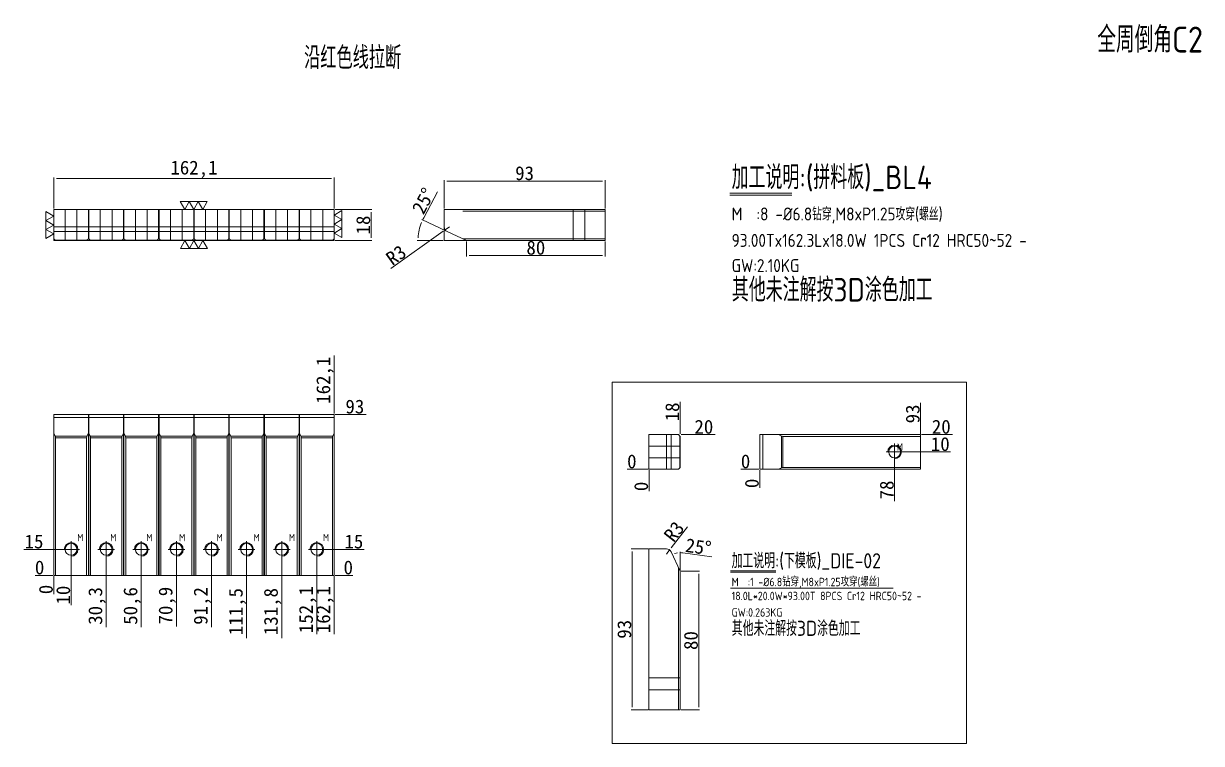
# Model space of a CAD drawing. Header units: millimetres. Extents: x 9918 to 10599, y 44812 to 45228.
import ezdxf

# ---------------------------------------------------------------- set-up
doc = ezdxf.new("R2010")
doc.units = ezdxf.units.MM
doc.linetypes.add('CENTER', pattern=[0])
doc.linetypes.add('DASHED', pattern=[0])
doc.layers.add('DIE', color=7, linetype='Continuous', true_color=0xffffff)
doc.layers.add('U1', color=7, linetype='Continuous', true_color=0xffffff)
doc.layers.add('dim', color=4, linetype='Continuous')
doc.layers.add('dim_temp', color=161, linetype='Continuous', lineweight=9)
doc.styles.add('_PUG_ERP', font='txt')
doc.styles.add('gbenor', font='gbenor.shx', dxfattribs={"bigfont": 'gbcbig'})
doc.dimstyles.new('_PUG_ERP', dxfattribs={"dimtxt": 8, "dimasz": 1.5, "dimexe": 0.5, "dimexo": 0.5, "dimgap": 0.5, "dimtad": 1, "dimtxsty": '_PUG_ERP', "dimblk": 'CLOSEDBLANK', "dimcen": 0, "dimclrd": 4, "dimclre": 4, "dimclrt": 3, "dimazin": 3, "dimtfac": 1, "dimtmove": 0, "dimatfit": 3, "dimldrblk": 'CLOSEDBLANK', "dimlwd": 9, "dimlwe": 9})

# ---------------------------------------------------------------- blocks, each defined once
blk = doc.blocks.new('*D1266')
at = {"layer": 'Defpoints', "color": 0}
for p in [(10297.6, 44990.53), (10304.35, 44990.53), (10279.6, 44970.53)]:
    blk.add_point(p, dxfattribs=at)
at = {"layer": 'dim_temp', "color": 4, "lineweight": 9}
blk.add_line((10298.1, 44990.53), (10317.8, 44990.53), dxfattribs=at)
at = {"layer": 'dim_temp', "color": 3, "lineweight": 18, "insert": (10311.32, 44995.03), "char_height": 8, "attachment_point": 5, "style": '_PUG_ERP'}
blk.add_mtext('20', dxfattribs=at)
blk = doc.blocks.new('_ClosedBlank')
blk = doc.blocks.new('*D1267')
at = {"layer": 'Defpoints', "color": 0}
for p in [(10272.85, 44970.53), (10279.6, 44970.53), (10279.6, 44970.53)]:
    blk.add_point(p, dxfattribs=at)
at = {"layer": 'dim_temp', "color": 4, "lineweight": 9}
blk.add_line((10279.1, 44970.53), (10267.01, 44970.53), dxfattribs=at)
at = {"layer": 'dim_temp', "color": 3, "lineweight": 18, "insert": (10269.68, 44975.03), "char_height": 8, "attachment_point": 5, "style": '_PUG_ERP'}
blk.add_mtext('0', dxfattribs=at)
blk = doc.blocks.new('*D1268')
at = {"layer": 'Defpoints', "color": 0}
for p in [(10279.6, 44970.53), (10279.6, 44970.53), (10279.6, 44963.78)]:
    blk.add_point(p, dxfattribs=at)
at = {"layer": 'dim_temp', "color": 4, "lineweight": 9}
blk.add_line((10279.6, 44970.03), (10279.6, 44957.95), dxfattribs=at)
at = {"layer": 'dim_temp', "color": 3, "lineweight": 18, "insert": (10275.1, 44960.62), "char_height": 8, "attachment_point": 5, "rotation": 90, "style": '_PUG_ERP'}
blk.add_mtext('0', dxfattribs=at)
blk = doc.blocks.new('*D1269')
at = {"layer": 'Defpoints', "color": 0}
for p in [(10297.6, 44997.28), (10297.6, 44990.53), (10279.6, 44970.53)]:
    blk.add_point(p, dxfattribs=at)
at = {"layer": 'dim_temp', "color": 4, "lineweight": 9}
blk.add_line((10297.6, 44991.03), (10297.6, 45009.59), dxfattribs=at)
at = {"layer": 'dim_temp', "color": 3, "lineweight": 18, "insert": (10293.1, 45003.69), "char_height": 8, "attachment_point": 5, "rotation": 90, "style": '_PUG_ERP'}
blk.add_mtext('18', dxfattribs=at)
blk = doc.blocks.new('*D1270')
at = {"layer": 'Defpoints', "color": 0}
for p in [(10421.6, 44980.53), (10441.6, 44980.53), (10343.6, 44970.53)]:
    blk.add_point(p, dxfattribs=at)
at = {"layer": 'dim_temp', "color": 4, "lineweight": 9}
for p, q in [((10422.1, 44980.53), (10435.6, 44980.53)), ((10435.6, 44980.53), (10438.6, 44980.53)), ((10438.6, 44980.53), (10453.91, 44980.53))]:
    blk.add_line(p, q, dxfattribs=at)
at = {"layer": 'dim_temp', "color": 3, "lineweight": 18, "insert": (10448, 44985.03), "char_height": 8, "attachment_point": 5, "style": '_PUG_ERP'}
blk.add_mtext('10', dxfattribs=at)
blk = doc.blocks.new('*D1271')
at = {"layer": 'Defpoints', "color": 0}
for p in [(10436.6, 44990.53), (10441.6, 44990.53), (10343.6, 44970.53)]:
    blk.add_point(p, dxfattribs=at)
at = {"layer": 'dim_temp', "color": 4, "lineweight": 9}
blk.add_line((10437.1, 44990.53), (10455.05, 44990.53), dxfattribs=at)
at = {"layer": 'dim_temp', "color": 3, "lineweight": 18, "insert": (10448.57, 44995.03), "char_height": 8, "attachment_point": 5, "style": '_PUG_ERP'}
blk.add_mtext('20', dxfattribs=at)
blk = doc.blocks.new('*D1272')
at = {"layer": 'Defpoints', "color": 0}
for p in [(10338.6, 44970.53), (10343.6, 44970.53), (10343.6, 44970.53)]:
    blk.add_point(p, dxfattribs=at)
at = {"layer": 'dim_temp', "color": 4, "lineweight": 9}
blk.add_line((10343.1, 44970.53), (10332.76, 44970.53), dxfattribs=at)
at = {"layer": 'dim_temp', "color": 3, "lineweight": 18, "insert": (10335.43, 44975.03), "char_height": 8, "attachment_point": 5, "style": '_PUG_ERP'}
blk.add_mtext('0', dxfattribs=at)
blk = doc.blocks.new('*D1273')
at = {"layer": 'Defpoints', "color": 0}
for p in [(10421.6, 44980.53), (10343.6, 44970.53), (10421.6, 44965.53)]:
    blk.add_point(p, dxfattribs=at)
at = {"layer": 'dim_temp', "color": 4, "lineweight": 9}
blk.add_line((10421.6, 44980.03), (10421.6, 44952.08), dxfattribs=at)
at = {"layer": 'dim_temp', "color": 3, "lineweight": 18, "insert": (10417.1, 44958.56), "char_height": 8, "attachment_point": 5, "rotation": 90, "style": '_PUG_ERP'}
blk.add_mtext('78', dxfattribs=at)
blk = doc.blocks.new('*D1274')
at = {"layer": 'Defpoints', "color": 0}
for p in [(10343.6, 44970.53), (10343.6, 44970.53), (10343.6, 44965.53)]:
    blk.add_point(p, dxfattribs=at)
at = {"layer": 'dim_temp', "color": 4, "lineweight": 9}
blk.add_line((10343.6, 44970.03), (10343.6, 44959.7), dxfattribs=at)
at = {"layer": 'dim_temp', "color": 3, "lineweight": 18, "insert": (10339.1, 44962.37), "char_height": 8, "attachment_point": 5, "rotation": 90, "style": '_PUG_ERP'}
blk.add_mtext('0', dxfattribs=at)
blk = doc.blocks.new('*D1275')
at = {"layer": 'Defpoints', "color": 0}
for p in [(10436.6, 44995.53), (10436.6, 44990.53), (10343.6, 44970.53)]:
    blk.add_point(p, dxfattribs=at)
at = {"layer": 'dim_temp', "color": 4, "lineweight": 9}
blk.add_line((10436.6, 44991.03), (10436.6, 45008.98), dxfattribs=at)
at = {"layer": 'dim_temp', "color": 3, "lineweight": 18, "insert": (10432.1, 45002.51), "char_height": 8, "attachment_point": 5, "rotation": 90, "style": '_PUG_ERP'}
blk.add_mtext('93', dxfattribs=at)
blk = doc.blocks.new('*D1276')
at = {"layer": 'Defpoints', "color": 0}
for p in [(10279.6, 44924.53), (10269.86, 44831.53), (10279.6, 44831.53)]:
    blk.add_point(p, dxfattribs=at)
at = {"layer": 'dim_temp', "color": 4, "lineweight": 9}
for p, q in [((10279.1, 44924.53), (10269.36, 44924.53)), ((10269.86, 44923.03), (10269.86, 44833.03)), ((10279.1, 44831.53), (10269.36, 44831.53))]:
    blk.add_line(p, q, dxfattribs=at)
at = {"layer": 'dim_temp', "color": 3, "lineweight": 18, "insert": (10265.36, 44878.03), "char_height": 8, "attachment_point": 5, "rotation": 90, "style": '_PUG_ERP'}
blk.add_mtext('93', dxfattribs=at)
blk = doc.blocks.new('*D1277')
at = {"layer": 'Defpoints', "color": 0}
for p in [(10297.6, 44911.53), (10297.6, 44831.53), (10308.36, 44831.53)]:
    blk.add_point(p, dxfattribs=at)
at = {"layer": 'dim_temp', "color": 4, "lineweight": 9}
for p, q in [((10298.1, 44911.53), (10308.86, 44911.53)), ((10308.36, 44910.03), (10308.36, 44833.03)), ((10298.1, 44831.53), (10308.86, 44831.53))]:
    blk.add_line(p, q, dxfattribs=at)
at = {"layer": 'dim_temp', "color": 3, "lineweight": 18, "insert": (10303.86, 44871.53), "char_height": 8, "attachment_point": 5, "rotation": 90, "style": '_PUG_ERP'}
blk.add_mtext('80', dxfattribs=at)
blk = doc.blocks.new('*D1278')
at = {"layer": 'Defpoints', "color": 0}
for p in [(10292.34, 44922.8), (10294.5, 44921.88), (10297.6, 44911.53), (10297.6, 44911.53), (10297.6, 44831.53)]:
    blk.add_point(p, dxfattribs=at)
at = {"layer": 'dim_temp', "color": 4, "lineweight": 9}
for p, q in [((10297.6, 44912.03), (10297.6, 44922.84)), ((10299.09, 44922.23), (10315.93, 44919.88))]:
    blk.add_line(p, q, dxfattribs=at)
for start, end in [(97.95987, 107.04013), (82.04013, 90)]:
    blk.add_arc((10297.6, 44911.53), 10.81, start, end, dxfattribs=at)
at = {"layer": 'dim_temp', "color": 3, "lineweight": 18, "insert": (10308.16, 44925.7), "char_height": 8, "attachment_point": 5, "rotation": 352.04013, "style": '_PUG_ERP'}
blk.add_mtext('25%%d', dxfattribs=at)
blk = doc.blocks.new('*D1279')
at = {"layer": 'Defpoints', "color": 0}
for p in [(10289.62, 44921.53), (10291.47, 44923.89)]:
    blk.add_point(p, dxfattribs=at)
at = {"layer": 'dim_temp', "color": 4, "lineweight": 9}
for p, q in [((10301.93, 44937.24), (10292.4, 44925.07)), ((10289.62, 44921.53), (10291.47, 44923.89))]:
    blk.add_line(p, q, dxfattribs=at)
at = {"layer": 'dim_temp', "color": 3, "lineweight": 18, "insert": (10294.09, 44934.52), "char_height": 8, "attachment_point": 5, "rotation": 51.91217, "style": '_PUG_ERP'}
blk.add_mtext('R3', dxfattribs=at)
blk = doc.blocks.new('*D1280')
at = {"layer": 'Defpoints', "color": 0}
for p in [(9935.47, 45138.6), (9935.47, 45120.71), (10097.57, 45120.71)]:
    blk.add_point(p, dxfattribs=at)
at = {"layer": 'dim_temp', "color": 4, "lineweight": 9}
for p, q in [((9935.47, 45121.21), (9935.47, 45139.1)), ((10096.07, 45138.6), (9936.97, 45138.6)), ((10097.57, 45121.21), (10097.57, 45139.1))]:
    blk.add_line(p, q, dxfattribs=at)
at = {"layer": 'dim_temp', "color": 3, "lineweight": 18, "insert": (10016.52, 45143.86), "char_height": 8, "attachment_point": 5, "style": '_PUG_ERP'}
blk.add_mtext('162,1', dxfattribs=at)
blk = doc.blocks.new('*D1281')
at = {"layer": 'Defpoints', "color": 0}
for p in [(10097.57, 45120.71), (10118.91, 45120.71), (10097.57, 45102.71)]:
    blk.add_point(p, dxfattribs=at)
at = {"layer": 'dim_temp', "color": 4, "lineweight": 9}
for p, q in [((10098.07, 45120.71), (10119.41, 45120.71)), ((10118.91, 45104.21), (10118.91, 45119.21)), ((10098.07, 45102.71), (10119.41, 45102.71))]:
    blk.add_line(p, q, dxfattribs=at)
at = {"layer": 'dim_temp', "color": 3, "lineweight": 18, "insert": (10114.41, 45111.71), "char_height": 8, "attachment_point": 5, "rotation": 90, "style": '_PUG_ERP'}
blk.add_mtext('18', dxfattribs=at)
blk = doc.blocks.new('*D1282')
at = {"layer": 'Defpoints', "color": 0}
for p in [(9935.47, 44909.21), (10097.57, 44909.21), (10102.57, 44909.21)]:
    blk.add_point(p, dxfattribs=at)
at = {"layer": 'dim_temp', "color": 4, "lineweight": 9}
blk.add_line((10098.07, 44909.21), (10108.4, 44909.21), dxfattribs=at)
at = {"layer": 'dim_temp', "color": 3, "lineweight": 18, "insert": (10105.74, 44913.71), "char_height": 8, "attachment_point": 5, "style": '_PUG_ERP'}
blk.add_mtext('0', dxfattribs=at)
blk = doc.blocks.new('*D1283')
at = {"layer": 'Defpoints', "color": 0}
for p in [(10087.57, 44924.21), (10102.57, 44924.21), (9935.47, 44909.21)]:
    blk.add_point(p, dxfattribs=at)
at = {"layer": 'dim_temp', "color": 4, "lineweight": 9}
for p, q in [((10088.07, 44924.21), (10096.57, 44924.21)), ((10096.57, 44924.21), (10099.57, 44924.21)), ((10099.57, 44924.21), (10114.88, 44924.21))]:
    blk.add_line(p, q, dxfattribs=at)
at = {"layer": 'dim_temp', "color": 3, "lineweight": 18, "insert": (10108.98, 44928.71), "char_height": 8, "attachment_point": 5, "style": '_PUG_ERP'}
blk.add_mtext('15', dxfattribs=at)
blk = doc.blocks.new('*D1284')
at = {"layer": 'Defpoints', "color": 0}
for p in [(10097.57, 45002.21), (10102.57, 45002.21), (9935.47, 44909.21)]:
    blk.add_point(p, dxfattribs=at)
at = {"layer": 'dim_temp', "color": 4, "lineweight": 9}
blk.add_line((10098.07, 45002.21), (10116.02, 45002.21), dxfattribs=at)
at = {"layer": 'dim_temp', "color": 3, "lineweight": 18, "insert": (10109.55, 45006.71), "char_height": 8, "attachment_point": 5, "style": '_PUG_ERP'}
blk.add_mtext('93', dxfattribs=at)
blk = doc.blocks.new('*D1285')
at = {"layer": 'Defpoints', "color": 0}
for p in [(9930.47, 44909.21), (9935.47, 44909.21), (9935.47, 44909.21)]:
    blk.add_point(p, dxfattribs=at)
at = {"layer": 'dim_temp', "color": 4, "lineweight": 9}
blk.add_line((9934.97, 44909.21), (9924.64, 44909.21), dxfattribs=at)
at = {"layer": 'dim_temp', "color": 3, "lineweight": 18, "insert": (9927.3, 44913.71), "char_height": 8, "attachment_point": 5, "style": '_PUG_ERP'}
blk.add_mtext('0', dxfattribs=at)
blk = doc.blocks.new('*D1286')
at = {"layer": 'Defpoints', "color": 0}
for p in [(9930.47, 44924.21), (9945.47, 44924.21), (9935.47, 44909.21)]:
    blk.add_point(p, dxfattribs=at)
at = {"layer": 'dim_temp', "color": 4, "lineweight": 9}
for p, q in [((9933.47, 44924.21), (9918.16, 44924.21)), ((9936.47, 44924.21), (9933.47, 44924.21)), ((9944.97, 44924.21), (9936.47, 44924.21))]:
    blk.add_line(p, q, dxfattribs=at)
at = {"layer": 'dim_temp', "color": 3, "lineweight": 18, "insert": (9924.07, 44928.71), "char_height": 8, "attachment_point": 5, "style": '_PUG_ERP'}
blk.add_mtext('15', dxfattribs=at)
blk = doc.blocks.new('*D1287')
at = {"layer": 'Defpoints', "color": 0}
for p in [(9935.47, 44909.21), (10097.57, 44909.21), (10097.57, 44904.21)]:
    blk.add_point(p, dxfattribs=at)
at = {"layer": 'dim_temp', "color": 4, "lineweight": 9}
blk.add_line((10097.57, 44908.71), (10097.57, 44875.13), dxfattribs=at)
at = {"layer": 'dim_temp', "color": 3, "lineweight": 18, "insert": (10092.31, 44889.42), "char_height": 8, "attachment_point": 5, "rotation": 90, "style": '_PUG_ERP'}
blk.add_mtext('162,1', dxfattribs=at)
blk = doc.blocks.new('*D1288')
at = {"layer": 'Defpoints', "color": 0}
for p in [(10087.57, 44924.21), (9935.47, 44909.21), (10087.57, 44904.21)]:
    blk.add_point(p, dxfattribs=at)
at = {"layer": 'dim_temp', "color": 4, "lineweight": 9}
for p, q in [((10087.57, 44923.71), (10087.57, 44910.21)), ((10087.57, 44910.21), (10087.57, 44907.21)), ((10087.57, 44907.21), (10087.57, 44875.13))]:
    blk.add_line(p, q, dxfattribs=at)
at = {"layer": 'dim_temp', "color": 3, "lineweight": 18, "insert": (10082.31, 44889.42), "char_height": 8, "attachment_point": 5, "rotation": 90, "style": '_PUG_ERP'}
blk.add_mtext('152,1', dxfattribs=at)
blk = doc.blocks.new('*D1289')
at = {"layer": 'Defpoints', "color": 0}
for p in [(10067.27, 44924.21), (9935.47, 44909.21), (10067.27, 44904.21)]:
    blk.add_point(p, dxfattribs=at)
at = {"layer": 'dim_temp', "color": 4, "lineweight": 9}
for p, q in [((10067.27, 44923.71), (10067.27, 44910.21)), ((10067.27, 44910.21), (10067.27, 44907.21)), ((10067.27, 44907.21), (10067.27, 44872.85))]:
    blk.add_line(p, q, dxfattribs=at)
at = {"layer": 'dim_temp', "color": 3, "lineweight": 18, "insert": (10062.01, 44888.28), "char_height": 8, "attachment_point": 5, "rotation": 90, "style": '_PUG_ERP'}
blk.add_mtext('131,8', dxfattribs=at)
blk = doc.blocks.new('*D1290')
at = {"layer": 'Defpoints', "color": 0}
for p in [(10046.97, 44924.21), (9935.47, 44909.21), (10046.97, 44904.21)]:
    blk.add_point(p, dxfattribs=at)
at = {"layer": 'dim_temp', "color": 4, "lineweight": 9}
for p, q in [((10046.97, 44923.71), (10046.97, 44910.21)), ((10046.97, 44910.21), (10046.97, 44907.21)), ((10046.97, 44907.21), (10046.97, 44872.85))]:
    blk.add_line(p, q, dxfattribs=at)
at = {"layer": 'dim_temp', "color": 3, "lineweight": 18, "insert": (10041.71, 44888.28), "char_height": 8, "attachment_point": 5, "rotation": 90, "style": '_PUG_ERP'}
blk.add_mtext('111,5', dxfattribs=at)
blk = doc.blocks.new('*D1291')
at = {"layer": 'Defpoints', "color": 0}
for p in [(10026.67, 44924.21), (9935.47, 44909.21), (10026.67, 44904.21)]:
    blk.add_point(p, dxfattribs=at)
at = {"layer": 'dim_temp', "color": 4, "lineweight": 9}
for p, q in [((10026.67, 44923.71), (10026.67, 44910.21)), ((10026.67, 44910.21), (10026.67, 44907.21)), ((10026.67, 44907.21), (10026.67, 44879.32))]:
    blk.add_line(p, q, dxfattribs=at)
at = {"layer": 'dim_temp', "color": 3, "lineweight": 18, "insert": (10021.41, 44891.52), "char_height": 8, "attachment_point": 5, "rotation": 90, "style": '_PUG_ERP'}
blk.add_mtext('91,2', dxfattribs=at)
blk = doc.blocks.new('*D1292')
at = {"layer": 'Defpoints', "color": 0}
for p in [(10006.37, 44924.21), (9935.47, 44909.21), (10006.37, 44904.21)]:
    blk.add_point(p, dxfattribs=at)
at = {"layer": 'dim_temp', "color": 4, "lineweight": 9}
for p, q in [((10006.37, 44923.71), (10006.37, 44910.21)), ((10006.37, 44910.21), (10006.37, 44907.21)), ((10006.37, 44907.21), (10006.37, 44879.71))]:
    blk.add_line(p, q, dxfattribs=at)
at = {"layer": 'dim_temp', "color": 3, "lineweight": 18, "insert": (10001.11, 44891.71), "char_height": 8, "attachment_point": 5, "rotation": 90, "style": '_PUG_ERP'}
blk.add_mtext('70,9', dxfattribs=at)
blk = doc.blocks.new('*D1293')
at = {"layer": 'Defpoints', "color": 0}
for p in [(9986.07, 44924.21), (9935.47, 44909.21), (9986.07, 44904.21)]:
    blk.add_point(p, dxfattribs=at)
at = {"layer": 'dim_temp', "color": 4, "lineweight": 9}
for p, q in [((9986.07, 44923.71), (9986.07, 44910.21)), ((9986.07, 44910.21), (9986.07, 44907.21)), ((9986.07, 44907.21), (9986.07, 44879.32))]:
    blk.add_line(p, q, dxfattribs=at)
at = {"layer": 'dim_temp', "color": 3, "lineweight": 18, "insert": (9980.81, 44891.52), "char_height": 8, "attachment_point": 5, "rotation": 90, "style": '_PUG_ERP'}
blk.add_mtext('50,6', dxfattribs=at)
blk = doc.blocks.new('*D1294')
at = {"layer": 'Defpoints', "color": 0}
for p in [(9965.77, 44924.21), (9935.47, 44909.21), (9965.77, 44904.21)]:
    blk.add_point(p, dxfattribs=at)
at = {"layer": 'dim_temp', "color": 4, "lineweight": 9}
for p, q in [((9965.77, 44923.71), (9965.77, 44910.21)), ((9965.77, 44910.21), (9965.77, 44907.21)), ((9965.77, 44907.21), (9965.77, 44879.32))]:
    blk.add_line(p, q, dxfattribs=at)
at = {"layer": 'dim_temp', "color": 3, "lineweight": 18, "insert": (9960.51, 44891.52), "char_height": 8, "attachment_point": 5, "rotation": 90, "style": '_PUG_ERP'}
blk.add_mtext('30,3', dxfattribs=at)
blk = doc.blocks.new('*D1295')
at = {"layer": 'Defpoints', "color": 0}
for p in [(9945.47, 44924.21), (9935.47, 44909.21), (9945.47, 44904.21)]:
    blk.add_point(p, dxfattribs=at)
at = {"layer": 'dim_temp', "color": 4, "lineweight": 9}
for p, q in [((9945.47, 44923.71), (9945.47, 44910.21)), ((9945.47, 44910.21), (9945.47, 44907.21)), ((9945.47, 44907.21), (9945.47, 44891.9))]:
    blk.add_line(p, q, dxfattribs=at)
at = {"layer": 'dim_temp', "color": 3, "lineweight": 18, "insert": (9940.97, 44897.8), "char_height": 8, "attachment_point": 5, "rotation": 90, "style": '_PUG_ERP'}
blk.add_mtext('10', dxfattribs=at)
blk = doc.blocks.new('*D1296')
at = {"layer": 'Defpoints', "color": 0}
for p in [(9935.47, 44909.21), (9935.47, 44909.21), (9935.47, 44904.21)]:
    blk.add_point(p, dxfattribs=at)
at = {"layer": 'dim_temp', "color": 4, "lineweight": 9}
blk.add_line((9935.47, 44908.71), (9935.47, 44898.37), dxfattribs=at)
at = {"layer": 'dim_temp', "color": 3, "lineweight": 18, "insert": (9930.97, 44901.04), "char_height": 8, "attachment_point": 5, "rotation": 90, "style": '_PUG_ERP'}
blk.add_mtext('0', dxfattribs=at)
blk = doc.blocks.new('*D1297')
at = {"layer": 'Defpoints', "color": 0}
for p in [(10097.57, 45007.21), (10097.57, 45002.21), (9935.47, 44909.21)]:
    blk.add_point(p, dxfattribs=at)
at = {"layer": 'dim_temp', "color": 4, "lineweight": 9}
blk.add_line((10097.57, 45002.71), (10097.57, 45036.28), dxfattribs=at)
at = {"layer": 'dim_temp', "color": 3, "lineweight": 18, "insert": (10092.31, 45021.99), "char_height": 8, "attachment_point": 5, "rotation": 90, "style": '_PUG_ERP'}
blk.add_mtext('162,1', dxfattribs=at)
blk = doc.blocks.new('*D1298')
at = {"layer": 'Defpoints', "color": 0}
for p in [(10174.18, 45102.71), (10254.18, 45102.71), (10254.18, 45094.02)]:
    blk.add_point(p, dxfattribs=at)
at = {"layer": 'dim_temp', "color": 4, "lineweight": 9}
for p, q in [((10174.18, 45102.21), (10174.18, 45093.52)), ((10254.18, 45102.21), (10254.18, 45093.52)), ((10175.68, 45094.02), (10252.68, 45094.02))]:
    blk.add_line(p, q, dxfattribs=at)
at = {"layer": 'dim_temp', "color": 3, "lineweight": 18, "insert": (10214.18, 45098.52), "char_height": 8, "attachment_point": 5, "style": '_PUG_ERP'}
blk.add_mtext('80', dxfattribs=at)
blk = doc.blocks.new('*D1299')
at = {"layer": 'Defpoints', "color": 0}
for p in [(10254.18, 45137.09), (10161.18, 45120.71), (10254.18, 45120.71)]:
    blk.add_point(p, dxfattribs=at)
at = {"layer": 'dim_temp', "color": 4, "lineweight": 9}
for p, q in [((10161.18, 45121.21), (10161.18, 45137.59)), ((10162.68, 45137.09), (10252.68, 45137.09)), ((10254.18, 45121.21), (10254.18, 45137.59))]:
    blk.add_line(p, q, dxfattribs=at)
at = {"layer": 'dim_temp', "color": 3, "lineweight": 18, "insert": (10207.68, 45141.59), "char_height": 8, "attachment_point": 5, "style": '_PUG_ERP'}
blk.add_mtext('93', dxfattribs=at)
blk = doc.blocks.new('*D1300')
at = {"layer": 'Defpoints', "color": 0}
for p in [(10162.91, 45107.96), (10146.36, 45106.78), (10161.18, 45102.71), (10174.18, 45102.71), (10254.18, 45102.71)]:
    blk.add_point(p, dxfattribs=at)
at = {"layer": 'dim_temp', "color": 4, "lineweight": 9}
for p, q in [((10149.36, 45115.93), (10157.36, 45130.93)), ((10162.46, 45108.17), (10148.24, 45114.8)), ((10160.68, 45102.71), (10145.56, 45102.71))]:
    blk.add_line(p, q, dxfattribs=at)
for start, end in [(151.94327, 155), (158.05674, 176.94326)]:
    blk.add_arc((10174.18, 45102.71), 28.12, start, end, dxfattribs=at)
at = {"layer": 'dim_temp', "color": 3, "lineweight": 18, "insert": (10149.22, 45125.64), "char_height": 8, "attachment_point": 5, "rotation": 61.94327, "style": '_PUG_ERP'}
blk.add_mtext('25%%d', dxfattribs=at)
blk = doc.blocks.new('*D1301')
at = {"layer": 'Defpoints', "color": 0}
for p in [(10161.74, 45108.94), (10164.18, 45110.68)]:
    blk.add_point(p, dxfattribs=at)
at = {"layer": 'dim_temp', "color": 4, "lineweight": 9}
for p, q in [((10160.51, 45108.07), (10130.3, 45086.55)), ((10164.18, 45110.68), (10161.74, 45108.94))]:
    blk.add_line(p, q, dxfattribs=at)
at = {"layer": 'dim_temp', "color": 3, "lineweight": 18, "insert": (10133.38, 45094.27), "char_height": 8, "attachment_point": 5, "rotation": 35.45665, "style": '_PUG_ERP'}
blk.add_mtext('R3', dxfattribs=at)

msp = doc.modelspace()

# ---------------------------------------------------------------- linework, layer by layer
at = {"layer": 'DIE', "color": 21, "linetype": 'DASHED', "lineweight": 13, "ltscale": 0.496652}
for p, q in [((9942.068, 45120.706), (9942.068, 45102.706)), ((9948.874, 45102.706), (9948.874, 45120.706)), ((9962.368, 45120.706), (9962.368, 45102.706)), ((9969.174, 45102.706), (9969.174, 45120.706)), ((9982.668, 45120.706), (9982.668, 45102.706)), ((9989.474, 45102.706), (9989.474, 45120.706)), ((10002.968, 45120.706), (10002.968, 45102.706)), ((10009.774, 45102.706), (10009.774, 45120.706)), ((10023.268, 45120.706), (10023.268, 45102.706)), ((10030.074, 45102.706), (10030.074, 45120.706)), ((10043.568, 45120.706), (10043.568, 45102.706)), ((10050.374, 45102.706), (10050.374, 45120.706)), ((10063.868, 45120.706), (10063.868, 45102.706)), ((10070.674, 45102.706), (10070.674, 45120.706)), ((10084.168, 45120.706), (10084.168, 45102.706)), ((10090.974, 45102.706), (10090.974, 45120.706)), ((10235.777, 45120.706), (10235.777, 45102.706)), ((10242.583, 45102.706), (10242.583, 45120.706)), ((10174.18, 45102.706), (10162.912, 45107.96)), ((10173.778, 45102.893), (10172.035, 45103.706)), ((10254.18, 45103.706), (10172.035, 45103.706))]:
    msp.add_line(p, q, dxfattribs=at)
at = {"layer": 'DIE', "color": 21, "linetype": 'Continuous', "lineweight": 18}
for p, q in [((10161.18, 45112.733), (10161.18, 45120.706)), ((10254.18, 45119.706), (10172.035, 45119.706)), ((10254.18, 45120.706), (10174.623, 45120.706)), ((10254.18, 45119.706), (10254.18, 45120.706)), ((10254.18, 45102.706), (10254.18, 45119.706)), ((10161.18, 45102.706), (10161.18, 45112.733)), ((10161.18, 45102.706), (10254.18, 45102.706)), ((9935.471, 45000.474), (9935.471, 45002.206)), ((9955.471, 45002.206), (9935.471, 45002.206)), ((9935.471, 45000.474), (9935.471, 44991.35)), ((9955.471, 44909.206), (9955.471, 45002.206)), ((9955.771, 45000.474), (9955.771, 45002.206)), ((9975.771, 45002.206), (9955.771, 45002.206)), ((9955.771, 45000.474), (9955.771, 44991.35)), ((9975.771, 44909.206), (9975.771, 45002.206)), ((9976.071, 45000.474), (9976.071, 45002.206)), ((9996.071, 45002.206), (9976.071, 45002.206)), ((9976.071, 45000.474), (9976.071, 44991.35)), ((9996.071, 44909.206), (9996.071, 45002.206)), ((9996.371, 45000.474), (9996.371, 45002.206)), ((10016.371, 45002.206), (9996.371, 45002.206)), ((9996.371, 45000.474), (9996.371, 44991.35)), ((10016.371, 44909.206), (10016.371, 45002.206)), ((10016.671, 45000.474), (10016.671, 45002.206)), ((10036.671, 45002.206), (10016.671, 45002.206)), ((10016.671, 45000.474), (10016.671, 44991.35)), ((10036.671, 44909.206), (10036.671, 45002.206)), ((10036.971, 45000.474), (10036.971, 45002.206)), ((10056.971, 45002.206), (10036.971, 45002.206)), ((10036.971, 45000.474), (10036.971, 44991.35)), ((10056.971, 44909.206), (10056.971, 45002.206)), ((10057.271, 45000.474), (10057.271, 45002.206)), ((10077.271, 45002.206), (10057.271, 45002.206)), ((10057.271, 45000.474), (10057.271, 44991.35)), ((10077.271, 44909.206), (10077.271, 45002.206)), ((10077.571, 45000.474), (10077.571, 45002.206)), ((10097.571, 45002.206), (10077.571, 45002.206)), ((10077.571, 45000.474), (10077.571, 44991.35)), ((10097.571, 44909.206), (10097.571, 45002.206)), ((9935.471, 44991.35), (9936.284, 44989.608)), ((9935.471, 44909.206), (9935.471, 44991.35)), ((9936.471, 44909.206), (9936.471, 44988.762)), ((9954.471, 44909.206), (9954.471, 44988.762)), ((9954.659, 44989.608), (9955.471, 44991.35)), ((9955.771, 44991.35), (9956.584, 44989.608)), ((9955.771, 44909.206), (9955.771, 44991.35)), ((9956.771, 44909.206), (9956.771, 44988.762)), ((9974.771, 44909.206), (9974.771, 44988.762)), ((9974.959, 44989.608), (9975.771, 44991.35)), ((9976.071, 44991.35), (9976.884, 44989.608)), ((9976.071, 44909.206), (9976.071, 44991.35)), ((9977.071, 44909.206), (9977.071, 44988.762)), ((9995.071, 44909.206), (9995.071, 44988.762)), ((9995.259, 44989.608), (9996.071, 44991.35)), ((9996.371, 44991.35), (9997.184, 44989.608)), ((9996.371, 44909.206), (9996.371, 44991.35)), ((9997.371, 44909.206), (9997.371, 44988.762)), ((10015.371, 44909.206), (10015.371, 44988.762)), ((10015.559, 44989.608), (10016.371, 44991.35)), ((10016.671, 44991.35), (10017.484, 44989.608)), ((10016.671, 44909.206), (10016.671, 44991.35)), ((10017.671, 44909.206), (10017.671, 44988.762)), ((10035.671, 44909.206), (10035.671, 44988.762)), ((10035.859, 44989.608), (10036.671, 44991.35)), ((10036.971, 44991.35), (10037.784, 44989.608)), ((10036.971, 44909.206), (10036.971, 44991.35)), ((10037.971, 44909.206), (10037.971, 44988.762)), ((10055.971, 44909.206), (10055.971, 44988.762)), ((10056.159, 44989.608), (10056.971, 44991.35)), ((10057.271, 44991.35), (10058.084, 44989.608)), ((10057.271, 44909.206), (10057.271, 44991.35)), ((10058.271, 44909.206), (10058.271, 44988.762)), ((10076.271, 44909.206), (10076.271, 44988.762)), ((10076.459, 44989.608), (10077.271, 44991.35)), ((10077.571, 44991.35), (10078.384, 44989.608)), ((10077.571, 44909.206), (10077.571, 44991.35)), ((10078.571, 44909.206), (10078.571, 44988.762)), ((10096.571, 44909.206), (10096.571, 44988.762)), ((10096.759, 44989.608), (10097.571, 44991.35)), ((10289.624, 44990.532), (10279.597, 44990.532)), ((10279.597, 44970.532), (10279.597, 44990.532)), ((10292.343, 44990.532), (10289.624, 44990.532)), ((10296.597, 44990.532), (10292.343, 44990.532)), ((10297.409, 44989.719), (10296.597, 44990.532)), ((10297.409, 44989.719), (10297.597, 44989.532)), ((10297.597, 44989.532), (10297.597, 44971.532)), ((10345.329, 44990.532), (10343.597, 44990.532)), ((10343.597, 44990.532), (10343.597, 44970.532)), ((10354.452, 44990.532), (10345.329, 44990.532)), ((10436.597, 44990.532), (10354.452, 44990.532)), ((10356.195, 44989.719), (10354.452, 44990.532)), ((10436.597, 44989.532), (10357.04, 44989.532)), ((10436.597, 44989.532), (10436.597, 44990.532)), ((10436.597, 44971.532), (10436.597, 44989.532)), ((10279.597, 44970.532), (10289.624, 44970.532)), ((10292.343, 44970.532), (10289.624, 44970.532)), ((10292.343, 44970.532), (10296.597, 44970.532)), ((10296.597, 44970.532), (10297.409, 44971.345)), ((10297.597, 44971.532), (10297.409, 44971.345)), ((10345.329, 44970.532), (10343.597, 44970.532)), ((10345.329, 44970.532), (10354.452, 44970.532)), ((10354.452, 44970.532), (10356.195, 44971.345)), ((10436.597, 44970.532), (10354.452, 44970.532)), ((10436.597, 44971.532), (10357.04, 44971.532)), ((10436.597, 44970.532), (10436.597, 44971.532)), ((10279.597, 44924.532), (10279.597, 44831.532)), ((10279.597, 44924.532), (10289.624, 44924.532)), ((10292.343, 44922.8), (10297.597, 44911.532)), ((10296.597, 44913.677), (10297.409, 44911.934)), ((10296.597, 44831.532), (10296.597, 44913.677)), ((10297.597, 44831.532), (10297.597, 44911.532)), ((9935.471, 44909.206), (9936.471, 44909.206)), ((9936.471, 44909.206), (9954.471, 44909.206)), ((9954.471, 44909.206), (9955.471, 44909.206)), ((9955.771, 44909.206), (9956.771, 44909.206)), ((9956.771, 44909.206), (9974.771, 44909.206)), ((9974.771, 44909.206), (9975.771, 44909.206)), ((9976.071, 44909.206), (9977.071, 44909.206)), ((9977.071, 44909.206), (9995.071, 44909.206)), ((9995.071, 44909.206), (9996.071, 44909.206)), ((9996.371, 44909.206), (9997.371, 44909.206)), ((9997.371, 44909.206), (10015.371, 44909.206)), ((10015.371, 44909.206), (10016.371, 44909.206)), ((10016.671, 44909.206), (10017.671, 44909.206)), ((10017.671, 44909.206), (10035.671, 44909.206)), ((10035.671, 44909.206), (10036.671, 44909.206)), ((10036.971, 44909.206), (10037.971, 44909.206)), ((10037.971, 44909.206), (10055.971, 44909.206)), ((10055.971, 44909.206), (10056.971, 44909.206)), ((10057.271, 44909.206), (10058.271, 44909.206)), ((10058.271, 44909.206), (10076.271, 44909.206)), ((10076.271, 44909.206), (10077.271, 44909.206)), ((10077.571, 44909.206), (10078.571, 44909.206)), ((10078.571, 44909.206), (10096.571, 44909.206)), ((10096.571, 44909.206), (10097.571, 44909.206)), ((10279.597, 44831.532), (10296.597, 44831.532)), ((10296.597, 44831.532), (10297.597, 44831.532))]:
    msp.add_line(p, q, dxfattribs=at)
at = {"layer": 'DIE', "color": 155, "linetype": 'Continuous', "lineweight": 18}
for p, q in [((9955.471, 45110.679), (9935.471, 45110.679)), ((9935.471, 45107.96), (9955.471, 45107.96)), ((9975.771, 45110.679), (9955.771, 45110.679)), ((9955.771, 45107.96), (9975.771, 45107.96)), ((9996.071, 45110.679), (9976.071, 45110.679)), ((9976.071, 45107.96), (9996.071, 45107.96)), ((10016.371, 45110.679), (9996.371, 45110.679)), ((9996.371, 45107.96), (10016.371, 45107.96)), ((10036.671, 45110.679), (10016.671, 45110.679)), ((10016.671, 45107.96), (10036.671, 45107.96)), ((10056.971, 45110.679), (10036.971, 45110.679)), ((10036.971, 45107.96), (10056.971, 45107.96)), ((10077.271, 45110.679), (10057.271, 45110.679)), ((10057.271, 45107.96), (10077.271, 45107.96)), ((10097.571, 45110.679), (10077.571, 45110.679)), ((10077.571, 45107.96), (10097.571, 45107.96)), ((9936.284, 45102.893), (9954.659, 45102.893)), ((9956.584, 45102.893), (9974.959, 45102.893)), ((9976.884, 45102.893), (9995.259, 45102.893)), ((9997.184, 45102.893), (10015.559, 45102.893)), ((10017.484, 45102.893), (10035.859, 45102.893)), ((10037.784, 45102.893), (10056.159, 45102.893)), ((10058.084, 45102.893), (10076.459, 45102.893)), ((10078.384, 45102.893), (10096.759, 45102.893)), ((9935.471, 45000.474), (9955.471, 45000.474)), ((9955.771, 45000.474), (9975.771, 45000.474)), ((9976.071, 45000.474), (9996.071, 45000.474)), ((9996.371, 45000.474), (10016.371, 45000.474)), ((10016.671, 45000.474), (10036.671, 45000.474)), ((10036.971, 45000.474), (10056.971, 45000.474)), ((10057.271, 45000.474), (10077.271, 45000.474)), ((10077.571, 45000.474), (10097.571, 45000.474)), ((9936.284, 44989.608), (9954.659, 44989.608)), ((9954.471, 44988.762), (9936.471, 44988.762)), ((9956.584, 44989.608), (9974.959, 44989.608)), ((9974.771, 44988.762), (9956.771, 44988.762)), ((9976.884, 44989.608), (9995.259, 44989.608)), ((9995.071, 44988.762), (9977.071, 44988.762)), ((9997.184, 44989.608), (10015.559, 44989.608)), ((10015.371, 44988.762), (9997.371, 44988.762)), ((10017.484, 44989.608), (10035.859, 44989.608)), ((10035.671, 44988.762), (10017.671, 44988.762)), ((10037.784, 44989.608), (10056.159, 44989.608)), ((10055.971, 44988.762), (10037.971, 44988.762)), ((10058.084, 44989.608), (10076.459, 44989.608)), ((10076.271, 44988.762), (10058.271, 44988.762)), ((10078.384, 44989.608), (10096.759, 44989.608)), ((10096.571, 44988.762), (10078.571, 44988.762)), ((10289.624, 44990.532), (10289.624, 44970.532)), ((10292.343, 44970.532), (10292.343, 44990.532)), ((10297.409, 44971.345), (10297.409, 44989.719)), ((10345.329, 44970.532), (10345.329, 44990.532)), ((10356.195, 44971.345), (10356.195, 44989.719)), ((10357.04, 44989.532), (10357.04, 44971.532))]:
    msp.add_line(p, q, dxfattribs=at)
at = {"layer": 'DIE', "color": 1, "linetype": 'Continuous', "lineweight": 18}
for p, q in [((9955.621, 44909.206), (9955.621, 45002.206)), ((9975.921, 44909.206), (9975.921, 45002.206)), ((9996.221, 44909.206), (9996.221, 45002.206)), ((10016.521, 44909.206), (10016.521, 45002.206)), ((10036.821, 44909.206), (10036.821, 45002.206)), ((10057.121, 44909.206), (10057.121, 45002.206)), ((10077.421, 44909.206), (10077.421, 45002.206))]:
    msp.add_line(p, q, dxfattribs=at)
at = {"layer": 'DIE', "color": 1, "linetype": 'CENTER', "lineweight": 18, "ltscale": 0.285663}
for p, q in [((10421.597, 44975.732), (10421.597, 44985.332)), ((10416.797, 44980.532), (10426.397, 44980.532))]:
    msp.add_line(p, q, dxfattribs=at)
at = {"layer": 'DIE', "color": 21, "linetype": 'DASHED', "lineweight": 13, "ltscale": 0.285663}
for p, q in [((10297.597, 44983.935), (10279.597, 44983.935)), ((10279.597, 44977.129), (10297.597, 44977.129)), ((10297.597, 44849.935), (10279.597, 44849.935)), ((10279.597, 44843.129), (10297.597, 44843.129))]:
    msp.add_line(p, q, dxfattribs=at)
at = {"layer": 'DIE', "color": 1, "linetype": 'CENTER', "lineweight": 18, "ltscale": 0.496652}
for p, q in [((9940.671, 44924.206), (9950.271, 44924.206)), ((9945.471, 44919.406), (9945.471, 44929.006)), ((9960.971, 44924.206), (9970.571, 44924.206)), ((9965.771, 44919.406), (9965.771, 44929.006)), ((9981.271, 44924.206), (9990.871, 44924.206)), ((9986.071, 44919.406), (9986.071, 44929.006)), ((10001.571, 44924.206), (10011.171, 44924.206)), ((10006.371, 44919.406), (10006.371, 44929.006)), ((10021.871, 44924.206), (10031.471, 44924.206)), ((10026.671, 44919.406), (10026.671, 44929.006)), ((10042.171, 44924.206), (10051.771, 44924.206)), ((10046.971, 44919.406), (10046.971, 44929.006)), ((10062.471, 44924.206), (10072.071, 44924.206)), ((10067.271, 44919.406), (10067.271, 44929.006)), ((10082.771, 44924.206), (10092.371, 44924.206)), ((10087.571, 44919.406), (10087.571, 44929.006))]:
    msp.add_line(p, q, dxfattribs=at)
at = {"layer": 'DIE', "color": 21, "lineweight": 18}
for points in [[(9954.659, 45102.893), (9954.471, 45102.706), (9936.471, 45102.706), (9936.284, 45102.893), (9935.471, 45103.706), (9935.471, 45120.706), (9955.471, 45120.706), (9955.471, 45103.706)], [(9974.959, 45102.893), (9974.771, 45102.706), (9956.771, 45102.706), (9956.584, 45102.893), (9955.771, 45103.706), (9955.771, 45120.706), (9975.771, 45120.706), (9975.771, 45103.706)], [(9995.259, 45102.893), (9995.071, 45102.706), (9977.071, 45102.706), (9976.884, 45102.893), (9976.071, 45103.706), (9976.071, 45120.706), (9996.071, 45120.706), (9996.071, 45103.706)], [(10015.559, 45102.893), (10015.371, 45102.706), (9997.371, 45102.706), (9997.184, 45102.893), (9996.371, 45103.706), (9996.371, 45120.706), (10016.371, 45120.706), (10016.371, 45103.706)], [(10035.859, 45102.893), (10035.671, 45102.706), (10017.671, 45102.706), (10017.484, 45102.893), (10016.671, 45103.706), (10016.671, 45120.706), (10036.671, 45120.706), (10036.671, 45103.706)], [(10056.159, 45102.893), (10055.971, 45102.706), (10037.971, 45102.706), (10037.784, 45102.893), (10036.971, 45103.706), (10036.971, 45120.706), (10056.971, 45120.706), (10056.971, 45103.706)], [(10076.459, 45102.893), (10076.271, 45102.706), (10058.271, 45102.706), (10058.084, 45102.893), (10057.271, 45103.706), (10057.271, 45120.706), (10077.271, 45120.706), (10077.271, 45103.706)], [(10096.759, 45102.893), (10096.571, 45102.706), (10078.571, 45102.706), (10078.384, 45102.893), (10077.571, 45103.706), (10077.571, 45120.706), (10097.571, 45120.706), (10097.571, 45103.706)]]:
    msp.add_lwpolyline(points, close=True, dxfattribs=at)
at = {"layer": 'DIE', "color": 42, "linetype": 'Continuous', "lineweight": 18}
for centre in [(10421.597, 44980.532), (9945.471, 44924.206), (9965.771, 44924.206), (9986.071, 44924.206), (10006.371, 44924.206), (10026.671, 44924.206), (10046.971, 44924.206), (10067.271, 44924.206), (10087.571, 44924.206)]:
    msp.add_circle(centre, 3.403, dxfattribs=at)
at = {"layer": 'DIE', "color": 21, "linetype": 'DASHED', "lineweight": 13, "ltscale": 0.496652}
msp.add_arc((10164.18, 45110.679), 3, 180.00014, 245, dxfattribs=at)
at = {"layer": 'DIE', "color": 42, "linetype": 'Continuous', "lineweight": 18}
for centre in [(10421.597, 44980.532), (9945.471, 44924.206), (9965.771, 44924.206), (9986.071, 44924.206), (10006.371, 44924.206), (10026.671, 44924.206), (10046.971, 44924.206), (10067.271, 44924.206), (10087.571, 44924.206)]:
    msp.add_arc(centre, 4, 270, 180, dxfattribs=at)
at = {"layer": 'DIE', "color": 21, "linetype": 'Continuous', "lineweight": 18}
for centre, radius, start, end in [((10289.624, 44921.532), 3, 25, 89.99986), ((10295.597, 44911.089), 2, 359.999882, 25)]:
    msp.add_arc(centre, radius, start, end, dxfattribs=at)
at = {"layer": 'DIE', "color": 21, "linetype": 'DASHED', "lineweight": 13, "ltscale": 0.496652}
msp.add_ellipse((10174.623, 45104.706), major_axis=(-2, 0), ratio=1, start_param=1.134464, end_param=1.5707984, dxfattribs=at)
at = {"layer": 'DIE', "color": 21, "linetype": 'Continuous', "lineweight": 18}
for centre, major_axis, start_param, end_param in [((9934.471, 44988.762), (1.973, 0.325), 6.1197333, 6.5560677), ((9956.471, 44988.762), (0.424, 1.955), 1.3481537, 1.7844881), ((9954.771, 44988.762), (1.973, 0.325), 6.1197333, 6.5560677), ((9976.771, 44988.762), (0.424, 1.955), 1.3481537, 1.7844881), ((9975.071, 44988.762), (1.973, 0.325), 6.1197333, 6.5560677), ((9997.071, 44988.762), (0.424, 1.955), 1.3481537, 1.7844881), ((9995.371, 44988.762), (1.973, 0.325), 6.1197333, 6.5560677), ((10017.371, 44988.762), (0.424, 1.955), 1.3481537, 1.7844881), ((10015.671, 44988.762), (1.973, 0.325), 6.1197333, 6.5560677), ((10037.671, 44988.762), (0.424, 1.955), 1.3481537, 1.7844881), ((10035.971, 44988.762), (1.973, 0.325), 6.1197333, 6.5560677), ((10057.971, 44988.762), (0.424, 1.955), 1.3481537, 1.7844881), ((10056.271, 44988.762), (1.973, 0.325), 6.1197333, 6.5560677), ((10078.271, 44988.762), (0.424, 1.955), 1.3481537, 1.7844881), ((10076.571, 44988.762), (1.973, 0.325), 6.1197333, 6.5560677), ((10098.571, 44988.762), (0.424, 1.955), 1.3481537, 1.7844881), ((10357.04, 44991.532), (-0.443, -1.95), 6.0700146, 6.506349), ((10357.04, 44969.532), (0, 2), 6.2831832, 6.7195176)]:
    msp.add_ellipse(centre, major_axis=major_axis, ratio=1, start_param=start_param, end_param=end_param, dxfattribs=at)
at = {"layer": 'dim', "color": 8, "linetype": 'Continuous', "lineweight": 18}
for p, q in [((10326.246, 45130.092), (10362.231, 45130.092)), ((10326.246, 45128.962), (10362.231, 45128.962)), ((10326.649, 44911.767), (10353.019, 44911.767)), ((10326.649, 44911.041), (10353.019, 44911.041)), ((10326.649, 44901.761), (10420.85, 44901.761))]:
    msp.add_line(p, q, dxfattribs=at)
at = {"layer": 'dim', "color": 252, "linetype": 'DASHED', "lineweight": 18, "ltscale": 0.496652}
for p, q in [((10161.18, 45120.706), (10254.18, 45120.706)), ((10161.18, 45102.706), (10161.18, 45120.706)), ((10254.18, 45102.706), (10254.18, 45120.706)), ((10161.18, 45102.706), (10254.18, 45102.706)), ((9935.471, 44909.206), (9935.471, 45002.206)), ((9955.771, 44909.206), (9955.771, 45002.206)), ((9976.071, 44909.206), (9976.071, 45002.206)), ((9996.371, 44909.206), (9996.371, 45002.206)), ((10016.671, 44909.206), (10016.671, 45002.206)), ((10036.971, 44909.206), (10036.971, 45002.206)), ((10057.271, 44909.206), (10057.271, 45002.206)), ((10077.571, 44909.206), (10077.571, 45002.206))]:
    msp.add_line(p, q, dxfattribs=at)
at = {"layer": 'dim', "lineweight": 18}
for points in [[(10024.166, 45125.206), (10021.568, 45120.706), (10018.97, 45125.206), (10016.371, 45120.706), (10013.773, 45125.206), (10011.175, 45120.706), (10008.577, 45125.206), (10024.166, 45125.206)], [(9930.971, 45119.5), (9935.471, 45116.902), (9930.971, 45114.304), (9935.471, 45111.706), (9930.971, 45109.108), (9935.471, 45106.51), (9930.971, 45103.912), (9930.971, 45119.5)], [(10102.071, 45104.412), (10097.571, 45107.01), (10102.071, 45109.608), (10097.571, 45112.206), (10102.071, 45114.804), (10097.571, 45117.402), (10102.071, 45120), (10102.071, 45104.412)], [(10008.727, 45098.206), (10011.325, 45102.706), (10013.923, 45098.206), (10016.521, 45102.706), (10019.12, 45098.206), (10021.718, 45102.706), (10024.316, 45098.206), (10008.727, 45098.206)], [(10258.215, 44812.055), (10258.215, 45020.932), (10463.125, 45020.932), (10463.125, 44812.055)]]:
    msp.add_lwpolyline(points, close=True, dxfattribs=at)
at = {"layer": 'dim', "color": 8, "lineweight": 18}
for points in [[(9935.471, 45120.706), (9935.471, 45102.706), (10097.571, 45102.706), (10097.571, 45120.706)], [(9935.471, 44909.206), (9935.471, 45002.206), (10097.571, 45002.206), (10097.571, 44909.206)]]:
    msp.add_lwpolyline(points, close=True, dxfattribs=at)

# ---------------------------------------------------------------- texts
at = {"layer": 'dim', "color": 1, "lineweight": 18, "style": 'gbenor'}
msp.add_text('沿红色线拉断', height=13, dxfattribs=at).set_placement((10080.208, 45201.885))
at = {"layer": 'dim', "color": 4, "lineweight": 18, "style": 'gbenor'}
for s, height, p in [('加工说明:(拼料板)_BL4', 13.6, (10327.36, 45132.435)), ('M  :8 -%%c6.8钻穿,M8xP1.25攻穿(螺丝)', 7.5, (10327.371, 45114.311)), ('93.00Tx162.3Lx18.0W 1PCS Cr12 HRC50~52 - ', 7.5, (10327.371, 45099.052)), ('GW:2.10KG ', 7.5, (10327.371, 45084.497)), ('M', 4.2, (10422.907, 44981.304)), ('M', 4.2, (9949.029, 44928.941)), ('M', 4.2, (9968.099, 44928.941)), ('M', 4.2, (9989.018, 44928.941)), ('M', 4.2, (10007.95, 44928.941)), ('M', 4.2, (10029.57, 44928.941)), ('M', 4.2, (10050.957, 44928.941)), ('M', 4.2, (10071.408, 44928.941)), ('M', 4.2, (10091.159, 44928.941)), ('加工说明:(下模板)_DIE-02', 8.72, (10327.367, 44913.273)), ('M  :1 -%%c6.8钻穿,M8xP1.25攻穿(螺丝)', 4.88, (10327.381, 44902.923)), ('18.0L*20.0W*93.00T 8PCS Cr12 HRC50~52 - ', 4.88, (10327.381, 44894.854)), ('GW:0.263KG ', 4.88, (10327.381, 44885.332))]:
    msp.add_text(s, height=height, dxfattribs=at).set_placement(p)
at = {"layer": 'dim', "color": 21, "lineweight": 18, "style": 'gbenor'}
for height, p in [(13.6, (10327.506, 45067.453)), (8.72, (10327.457, 44874.216))]:
    msp.add_text('其他未注解按3D涂色加工', height=height, dxfattribs=at).set_placement(p)
at = {"layer": 'U1', "color": 3, "lineweight": 18, "style": 'gbenor'}
msp.add_text('全周倒角C2', height=15, dxfattribs=at).set_placement((10538.795, 45211.378))

# ---------------------------------------------------------------- dimensions: what is measured, and where the dimension line sits
at = {"layer": 'dim_temp', "lineweight": 18}
for base, p1, p2, picture, middle in [((9935.471, 45138.6), (10097.571, 45120.706), (9935.471, 45120.706), '*D1280', (10016.521, 45143.862)), ((10254.18, 45137.086), (10161.18, 45120.706), (10254.18, 45120.706), '*D1299', (10207.68, 45141.586)), ((10254.18, 45094.023), (10174.18, 45102.706), (10254.18, 45102.706), '*D1298', (10214.18, 45098.523))]:
    dim = msp.add_linear_dim(base=base, p1=p1, p2=p2, dimstyle='_PUG_ERP', dxfattribs=at)
    dim.commit()
    dim.dimension.update_dxf_attribs({"geometry": picture, "text_midpoint": middle})
for base, line1, line2, picture, middle in [((10146.357, 45106.781), ((10161.18, 45102.706), (10254.18, 45102.706)), ((10174.18, 45102.706), (10162.912, 45107.96)), '*D1300', (10149.224, 45125.639)), ((10294.498, 44921.884), ((10297.597, 44831.532), (10297.597, 44911.532)), ((10292.343, 44922.8), (10297.597, 44911.532)), '*D1278', (10308.161, 44925.702))]:
    dim = msp.add_angular_dim_2l(base=base, line1=line1, line2=line2, dimstyle='_PUG_ERP', dxfattribs=at)
    dim.commit()
    dim.dimension.update_dxf_attribs({"geometry": picture, "text_midpoint": middle})
for base, p1, p2, picture, middle in [((10118.906, 45120.706), (10097.571, 45102.706), (10097.571, 45120.706), '*D1281', (10114.406, 45111.706)), ((10269.859, 44831.532), (10279.597, 44924.532), (10279.597, 44831.532), '*D1276', (10265.359, 44878.032)), ((10308.356, 44831.532), (10297.597, 44911.532), (10297.597, 44831.532), '*D1277', (10303.856, 44871.532))]:
    dim = msp.add_linear_dim(base=base, p1=p1, p2=p2, angle=90, dimstyle='_PUG_ERP', dxfattribs=at)
    dim.commit()
    dim.dimension.update_dxf_attribs({"geometry": picture, "text_midpoint": middle})
dim = msp.add_radius_dim(center=(10164.18, 45110.679), mpoint=(10161.736, 45108.939), dimstyle='_PUG_ERP', dxfattribs=at)
dim.commit()
dim.dimension.update_dxf_attribs({"geometry": '*D1301', "text_midpoint": (10135.987, 45090.602), "dimtype": 164})
for feature_location, offset, dtype, origin, picture, middle in [((10097.571, 45002.206), (0, 5), 1, (9935.471, 44909.206), '*D1297', (10092.31, 45021.991)), ((10097.571, 45002.206), (5, 0), 0, (9935.471, 44909.206), '*D1284', (10109.548, 45006.706)), ((10297.597, 44990.532), (0, 6.75), 1, (10279.597, 44970.532), '*D1269', (10293.097, 45003.687)), ((10436.597, 44990.532), (0, 5), 1, (10343.597, 44970.532), '*D1275', (10432.097, 45002.508)), ((10297.597, 44990.532), (6.75, 0), 0, (10279.597, 44970.532), '*D1266', (10311.323, 44995.032)), ((10436.597, 44990.532), (5, 0), 0, (10343.597, 44970.532), '*D1271', (10448.573, 44995.032)), ((10421.597, 44980.532), (20, 0), 0, (10343.597, 44970.532), '*D1270', (10448.002, 44985.032)), ((10279.596806291, 44970.532032386), (-6.75, 0), 0, (10279.596806291, 44970.532032386), '*D1267', (10269.680139624, 44975.032032386)), ((10343.596806291, 44970.532032386), (-5, 0), 0, (10343.596806291, 44970.532032386), '*D1272', (10335.430139624, 44975.032032386)), ((10421.597, 44980.532), (0, -15), 1, (10343.597, 44970.532), '*D1273', (10417.097, 44958.556)), ((10279.596806291, 44970.532032386), (0, -6.75), 1, (10279.596806291, 44970.532032386), '*D1268', (10275.096806291, 44960.61536572)), ((10343.596806291, 44970.532032386), (0, -5), 1, (10343.596806291, 44970.532032386), '*D1274', (10339.096806291, 44962.36536572)), ((9945.471, 44924.206), (-15, 0), 0, (9935.471, 44909.206), '*D1286', (9924.067, 44928.706)), ((10087.571, 44924.206), (15, 0), 0, (9935.471, 44909.206), '*D1283', (10108.976, 44928.706)), ((10087.571, 44924.206), (0, -20), 1, (9935.471, 44909.206), '*D1288', (10082.31, 44889.42)), ((10067.271, 44924.206), (0, -20), 1, (9935.471, 44909.206), '*D1289', (10062.01, 44888.277)), ((10046.971, 44924.206), (0, -20), 1, (9935.471, 44909.206), '*D1290', (10041.71, 44888.277)), ((10026.671, 44924.206), (0, -20), 1, (9935.471, 44909.206), '*D1291', (10021.41, 44891.515)), ((10006.371, 44924.206), (0, -20), 1, (9935.471, 44909.206), '*D1292', (10001.11, 44891.706)), ((9986.071, 44924.206), (0, -20), 1, (9935.471, 44909.206), '*D1293', (9980.81, 44891.515)), ((9965.771, 44924.206), (0, -20), 1, (9935.471, 44909.206), '*D1294', (9960.51, 44891.515)), ((9945.471, 44924.206), (0, -20), 1, (9935.471, 44909.206), '*D1295', (9940.971, 44897.801)), ((9935.471484811, 44909.205774079), (-5, 0), 0, (9935.471484811, 44909.205774079), '*D1285', (9927.304818145, 44913.705774079)), ((10097.571484811, 44909.205774079), (5, 0), 0, (9935.471484811, 44909.205774079), '*D1282', (10105.738151478, 44913.705774079)), ((9935.471484811, 44909.205774079), (0, -5), 1, (9935.471484811, 44909.205774079), '*D1296', (9930.971484811, 44901.039107413)), ((10097.571, 44909.206), (0, -5), 1, (9935.471, 44909.206), '*D1287', (10092.31, 44889.42))]:
    dim = msp.add_ordinate_dim(feature_location=feature_location, offset=offset, dtype=dtype, origin=origin, dimstyle='_PUG_ERP', dxfattribs=at)
    dim.commit()
    dim.dimension.update_dxf_attribs({"geometry": picture, "text_midpoint": middle})
dim = msp.add_radius_dim(center=(10289.624, 44921.532), mpoint=(10291.474, 44923.893), dimstyle='_PUG_ERP', dxfattribs=at)
dim.commit()
dim.dimension.update_dxf_attribs({"geometry": '*D1279', "text_midpoint": (10294.086, 44934.521)})

doc.saveas('drawing.dxf')
